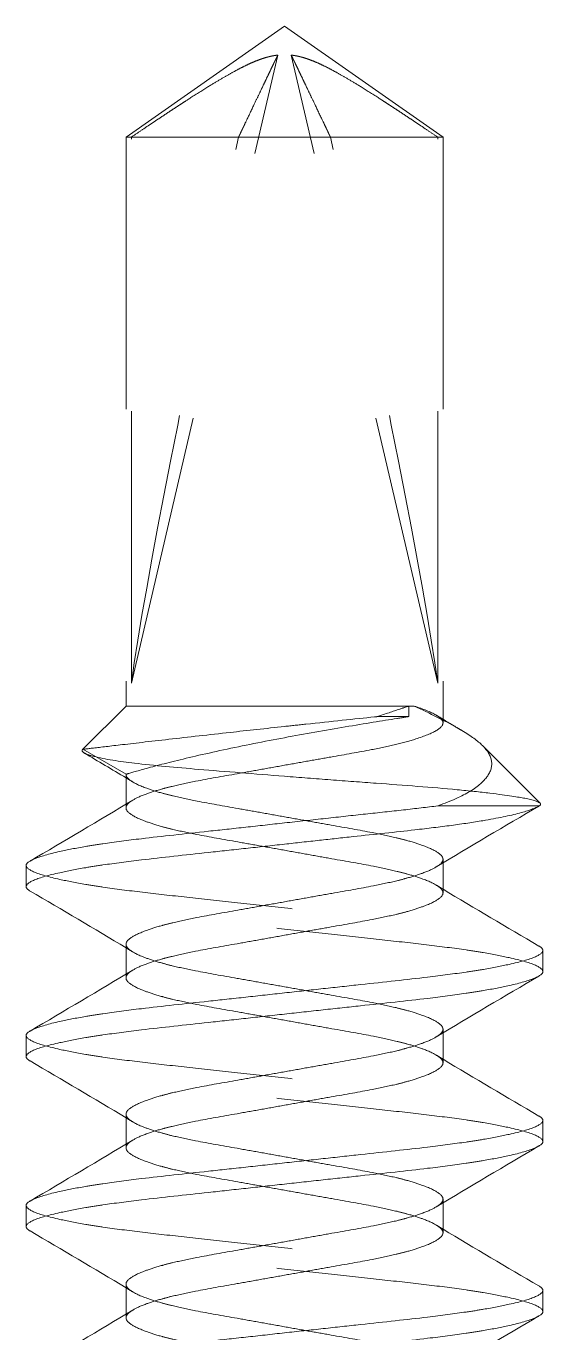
# Model space of a CAD drawing. Header units: inches. Extents: x 1.06 to 4.68, y 2.75 to 9.78.
# Drawn here: x 3.4994 to 3.6894, y 9.303 to 9.7835 of the extents above; entities that cross this region are included whole.
import ezdxf

# ---------------------------------------------------------------- set-up
doc = ezdxf.new("R2010")
doc.units = ezdxf.units.IN
doc.header["$LTSCALE"] = 0.5
doc.header["$MEASUREMENT"] = 0
doc.linetypes.add('HIDDEN2', pattern=[0.1875, 0.125, -0.0625])
doc.layers.add('SHADE-BRACKET_SCREW', color=7, linetype='Continuous', lineweight=5)
doc.layers.add('SUB-BRACKET_HARDWARE', color=7, linetype='HIDDEN2', lineweight=5)

# ---------------------------------------------------------------- blocks, each defined once
blk = doc.blocks.new('SCREW2-085582')
at = {"layer": 'SUB-BRACKET_HARDWARE', "extrusion": (1, 6.12323e-17, 0)}
for p, q in [((11.2773, 3.61919), (11.33558, 3.66)), ((11.39386, 3.61919), (11.33558, 3.66)), ((11.27926, 3.41842), (11.3331, 3.64935)), ((11.3919, 3.41842), (11.33806, 3.64935)), ((11.2773, 3.61919), (11.27926, 3.61919)), ((11.2773, 3.61919), (11.2773, 3.41)), ((11.27926, 3.41842), (11.27926, 3.61919)), ((11.27926, 3.61919), (11.31868, 3.61919)), ((11.31868, 3.61919), (11.33558, 3.61919)), ((11.33558, 3.61919), (11.39386, 3.61919)), ((11.3919, 3.41842), (11.3919, 3.61919)), ((11.39386, 3.61919), (11.39386, 3.40385)), ((11.2773, 3.41), (11.26139, 3.39409)), ((11.33558, 3.41), (11.2773, 3.41)), ((11.38129, 3.41), (11.33558, 3.41)), ((11.38129, 3.4061), (11.38129, 3.41)), ((11.38321, 3.41), (11.38129, 3.41)), ((11.38129, 3.4061), (11.36954, 3.4061)), ((11.2773, 3.3849), (11.26139, 3.39409)), ((11.40841, 3.39545), (11.42958, 3.37428)), ((11.2773, 3.3849), (11.2773, 3.37391)), ((11.2773, 3.37391), (11.2773, 3.3726)), ((11.39201, 3.37328), (11.42921, 3.37328)), ((11.24058, 3.3514), (11.24058, 3.3436)), ((11.39386, 3.35365), (11.39386, 3.35234)), ((11.39386, 3.35234), (11.39386, 3.34135)), ((11.2773, 3.3224), (11.2773, 3.31141)), ((11.43058, 3.31235), (11.43058, 3.32015)), ((11.2773, 3.31141), (11.2773, 3.3101)), ((11.24058, 3.2889), (11.24058, 3.2811)), ((11.39386, 3.29115), (11.39386, 3.28984)), ((11.39386, 3.28984), (11.39386, 3.27885)), ((11.2773, 3.2599), (11.2773, 3.24891)), ((11.43058, 3.24985), (11.43058, 3.25765)), ((11.2773, 3.24891), (11.2773, 3.2476)), ((11.24058, 3.2264), (11.24058, 3.2186)), ((11.39386, 3.22865), (11.39386, 3.22734)), ((11.39386, 3.22734), (11.39386, 3.21635)), ((11.2773, 3.1974), (11.2773, 3.18641)), ((11.43058, 3.18735), (11.43058, 3.19515)), ((11.2773, 3.18641), (11.2773, 3.1851))]:
    blk.add_line(p, q, dxfattribs=at)
at = {"layer": 'SUB-BRACKET_HARDWARE', "extrusion": (0, 0, -1)}
blk.add_ellipse((11.33558, 3.64835), major_axis=(0.05744, 0.25405), ratio=0.038884, start_param=-2.710963, end_param=-1.694609, dxfattribs=at)
at = {"layer": 'SUB-BRACKET_HARDWARE'}
blk.add_ellipse((11.33558, 3.64835), major_axis=(0.05744, -0.25405), ratio=0.038884, start_param=0.430629, end_param=1.446983, dxfattribs=at)
for points, weights, knots in [([(11.27926, 3.61919), (11.28712, 3.62451), (11.31703, 3.64425), (11.32998, 3.649), (11.3331, 3.64935)], [5.68002516089, 6.33664944045, 11.1021401343, 13.5522705344, 13.7808323557], [-2.2084906, -2.2084906, -2.2084906, -2.129959, -1.5888945, -1.333224, -1.333224, -1.333224]), ([(11.3331, 3.64935), (11.33252, 3.64815), (11.32875, 3.6403), (11.31956, 3.62103), (11.31868, 3.61919)], [21.9940153387, 20.1124455316, 12.9121312747, 6.87332440403, 6.57973969761], [-0.1946138, -0.1946138, -0.1946138, -0.1564904, -0.0538459, -0.0486248, -0.0486248, -0.0486248]), ([(11.3919, 3.61919), (11.38404, 3.62451), (11.35413, 3.64425), (11.34118, 3.649), (11.33806, 3.64935)], [5.68002516089, 6.33664944045, 11.1021401343, 13.5522705344, 13.7808323557], [-2.2084906, -2.2084906, -2.2084906, -2.129959, -1.5888945, -1.333224, -1.333224, -1.333224]), ([(11.33806, 3.64935), (11.33864, 3.64815), (11.3424, 3.6403), (11.3516, 3.62103), (11.35247, 3.61919)], [21.9940153387, 20.1124455316, 12.9121312747, 6.87332440403, 6.57973969761], [-0.1946138, -0.1946138, -0.1946138, -0.1564904, -0.0538459, -0.0486248, -0.0486248, -0.0486248])]:
    blk.add_rational_spline(points, weights, degree=2, knots=knots, dxfattribs=at)
for points, knots in [([(11.38129, 3.41), (11.38023, 3.40964), (11.37912, 3.40926), (11.37554, 3.40806), (11.3727, 3.40712), (11.36954, 3.4061)], [-0.14947036, -0.14947036, -0.14947036, -0.14947036, -0.13332476, -0.13332476, -0.09946102, -0.09946102, -0.09946102, -0.09946102]), ([(11.40077, 3.40101), (11.40014, 3.40138), (11.39948, 3.40176), (11.39447, 3.4046), (11.38923, 3.40724), (11.38321, 3.41)], [0.04943598, 0.04943598, 0.04943598, 0.04943598, 0.05866545, 0.05866545, 0.11672056, 0.11672056, 0.11672056, 0.11672056]), ([(11.39386, 3.40385), (11.39386, 3.40477), (11.39295, 3.40572), (11.38937, 3.40781), (11.38668, 3.40892), (11.38321, 3.41)], [0, 0, 0, 0, 0.04577914, 0.04577914, 0.09242014, 0.09242014, 0.09242014, 0.09242014]), ([(11.33558, 3.4025), (11.32878, 3.40176), (11.32194, 3.40101), (11.308, 3.39947), (11.30014, 3.39858), (11.28607, 3.39698), (11.27987, 3.39626), (11.27094, 3.39522), (11.26732, 3.39479), (11.26254, 3.39422), (11.26139, 3.39409), (11.26139, 3.39409)], [0.527146, 0.527146, 0.527146, 0.527146, 0.5768206, 0.5768206, 0.6359481, 0.6359481, 0.6950756, 0.6950756, 0.7474303, 0.7474303, 0.799785, 0.799785, 0.799785, 0.799785]), ([(11.33558, 3.39837), (11.34288, 3.39974), (11.35069, 3.40112), (11.3651, 3.40355), (11.37169, 3.4046), (11.37842, 3.40566), (11.37989, 3.40589), (11.38129, 3.4061)], [0, 0, 0, 0, 0.056605, 0.056605, 0.11321, 0.11321, 0.1298162, 0.1298162, 0.1298162, 0.1298162]), ([(11.36954, 3.4061), (11.36925, 3.40607), (11.36895, 3.40604), (11.36145, 3.40526), (11.35266, 3.40433), (11.34081, 3.40306), (11.3382, 3.40278), (11.33558, 3.4025)], [0.43629108, 0.43629108, 0.43629108, 0.43629108, 0.43913625, 0.43913625, 0.50797843, 0.50797843, 0.52714597, 0.52714597, 0.52714597, 0.52714597]), ([(11.33558, 3.38823), (11.33847, 3.38874), (11.34136, 3.38926), (11.34704, 3.39028), (11.34983, 3.39077), (11.35787, 3.3922), (11.36292, 3.39307), (11.37071, 3.39458), (11.37366, 3.3952), (11.37914, 3.3965), (11.38164, 3.39719), (11.38712, 3.39894), (11.38967, 3.39998), (11.39302, 3.40199), (11.39386, 3.40296), (11.39386, 3.40385)], [0, 0, 0, 0, 0.0224105, 0.0224105, 0.044451, 0.044451, 0.0873114, 0.0873114, 0.1164624, 0.1164624, 0.1465608, 0.1465608, 0.1921639, 0.1921639, 0.2362429, 0.2362429, 0.2362429, 0.2362429]), ([(11.2773, 3.3849), (11.2773, 3.3849), (11.27876, 3.38535), (11.28466, 3.38703), (11.28909, 3.38824), (11.29936, 3.3908), (11.30594, 3.39234), (11.32036, 3.39543), (11.32821, 3.39699), (11.33558, 3.39837)], [-0.9009297, -0.9009297, -0.9009297, -0.9009297, -0.8451257, -0.8451257, -0.7893217, -0.7893217, -0.7322031, -0.7322031, -0.6750845, -0.6750845, -0.6750845, -0.6750845]), ([(11.26139, 3.39409), (11.26098, 3.39369), (11.26113, 3.39327), (11.26183, 3.39281), (11.26188, 3.39279), (11.26192, 3.39276)], [0, 0, 0, 0, 0.04009255, 0.04009255, 0.04259025, 0.04259025, 0.04259025, 0.04259025]), ([(11.26192, 3.39276), (11.26264, 3.39234), (11.26385, 3.3919), (11.26936, 3.39045), (11.27505, 3.38962), (11.28751, 3.38812), (11.29576, 3.38741), (11.31383, 3.38591), (11.32465, 3.38504), (11.33558, 3.38418)], [0.0425903, 0.0425903, 0.0425903, 0.0425903, 0.0816926, 0.0816926, 0.1701856, 0.1701856, 0.2875013, 0.2875013, 0.4262931, 0.4262931, 0.4262931, 0.4262931]), ([(11.39198, 3.37332), (11.39703, 3.37513), (11.40085, 3.37685), (11.40697, 3.38056), (11.40887, 3.38243), (11.41144, 3.38592), (11.41202, 3.38783), (11.41137, 3.39171), (11.41025, 3.39361), (11.40841, 3.39545)], [0, 0, 0, 0, 0.0611793, 0.0611793, 0.1281127, 0.1281127, 0.2091743, 0.2091743, 0.2861421, 0.2861421, 0.2861421, 0.2861421]), ([(11.27979, 3.37541), (11.281, 3.37614), (11.28264, 3.3769), (11.28632, 3.37826), (11.28821, 3.37886), (11.29156, 3.3798), (11.29285, 3.38013), (11.29687, 3.38111), (11.29977, 3.38173), (11.30761, 3.38326), (11.31276, 3.38417), (11.32098, 3.38561), (11.32383, 3.38612), (11.32965, 3.38716), (11.33261, 3.38769), (11.33558, 3.38823)], [0.0440462, 0.0440462, 0.0440462, 0.0440462, 0.0764939, 0.0764939, 0.1025993, 0.1025993, 0.1175492, 0.1175492, 0.1467119, 0.1467119, 0.1906799, 0.1906799, 0.2132836, 0.2132836, 0.2362862, 0.2362862, 0.2362862, 0.2362862]), ([(11.2773, 3.3849), (11.2773, 3.38413), (11.27793, 3.38333), (11.28046, 3.38161), (11.28239, 3.38068), (11.2866, 3.37915), (11.28855, 3.37854), (11.29197, 3.37759), (11.29328, 3.37726), (11.29734, 3.37628), (11.30028, 3.37566), (11.30809, 3.37415), (11.31316, 3.37326), (11.32124, 3.37184), (11.32404, 3.37135), (11.32976, 3.37032), (11.33267, 3.3698), (11.33558, 3.36927)], [0, 0, 0, 0, 0.0382085, 0.0382085, 0.0777249, 0.0777249, 0.1042307, 0.1042307, 0.1191807, 0.1191807, 0.148348, 0.148348, 0.1914987, 0.1914987, 0.2136921, 0.2136921, 0.2362629, 0.2362629, 0.2362629, 0.2362629]), ([(11.33558, 3.38418), (11.34124, 3.38373), (11.34695, 3.3833), (11.35827, 3.38243), (11.36384, 3.38202), (11.3795, 3.38087), (11.38976, 3.38011), (11.40347, 3.37882), (11.40748, 3.37839), (11.41774, 3.37716), (11.42159, 3.37653), (11.4271, 3.37545), (11.42903, 3.37483), (11.42958, 3.37428)], [0, 0, 0, 0, 0.043402, 0.043402, 0.0872327, 0.0872327, 0.1699536, 0.1699536, 0.2087865, 0.2087865, 0.2819431, 0.2819431, 0.382057, 0.382057, 0.382057, 0.382057]), ([(11.2773, 3.3726), (11.2773, 3.37335), (11.27791, 3.37414), (11.27932, 3.37512), (11.27954, 3.37526), (11.27979, 3.37541)], [0, 0, 0, 0, 0.03760065, 0.03760065, 0.04404623, 0.04404623, 0.04404623, 0.04404623]), ([(11.39201, 3.3733), (11.38799, 3.3728), (11.38374, 3.3723), (11.37481, 3.37131), (11.37015, 3.37081), (11.36059, 3.36977), (11.35573, 3.36923), (11.34576, 3.36814), (11.34067, 3.36759), (11.33558, 3.36703)], [-0.1543646, -0.1543646, -0.1543646, -0.1543646, -0.1160835, -0.1160835, -0.0773865, -0.0773865, -0.0390556, -0.0390556, 0, 0, 0, 0]), ([(11.33558, 3.35922), (11.33987, 3.3597), (11.34415, 3.36017), (11.3526, 3.3611), (11.35675, 3.36155), (11.36877, 3.36285), (11.3764, 3.36367), (11.38823, 3.36502), (11.3927, 3.36556), (11.40108, 3.36668), (11.40498, 3.36726), (11.41391, 3.36877), (11.41843, 3.3697), (11.42538, 3.37155), (11.42782, 3.37245), (11.42921, 3.37328)], [-0.3410864, -0.3410864, -0.3410864, -0.3410864, -0.3081919, -0.3081919, -0.2757294, -0.2757294, -0.2126549, -0.2126549, -0.1708128, -0.1708128, -0.128584, -0.128584, -0.0639193, -0.0639193, -0.0007293, -0.0007293, -0.0007293, -0.0007293]), ([(11.42958, 3.37428), (11.42974, 3.37412), (11.42979, 3.37396), (11.42968, 3.37363), (11.42951, 3.37347), (11.42924, 3.3733)], [0, 0, 0, 0, 0.02001793, 0.02001793, 0.04021318, 0.04021318, 0.04021318, 0.04021318]), ([(11.33558, 3.35698), (11.33265, 3.3575), (11.32973, 3.35802), (11.324, 3.35905), (11.32119, 3.35955), (11.31308, 3.36098), (11.30799, 3.36187), (11.30017, 3.36339), (11.29724, 3.36401), (11.29319, 3.36498), (11.29189, 3.36531), (11.28848, 3.36625), (11.28654, 3.36687), (11.28236, 3.36839), (11.28044, 3.36927), (11.27792, 3.371), (11.2773, 3.37183), (11.2773, 3.3726)], [0, 0, 0, 0, 0.0226388, 0.0226388, 0.0448959, 0.0448959, 0.0881832, 0.0881832, 0.1173172, 0.1173172, 0.1322566, 0.1322566, 0.1586672, 0.1586672, 0.1980544, 0.1980544, 0.2361661, 0.2361661, 0.2361661, 0.2361661]), ([(11.33558, 3.36927), (11.3385, 3.36875), (11.34142, 3.36823), (11.34716, 3.3672), (11.34997, 3.3667), (11.35808, 3.36527), (11.36317, 3.36438), (11.37098, 3.36286), (11.37392, 3.36224), (11.37797, 3.36127), (11.37927, 3.36094), (11.38268, 3.36), (11.38461, 3.35938), (11.3888, 3.35786), (11.39072, 3.35698), (11.39323, 3.35525), (11.39386, 3.35442), (11.39386, 3.35365)], [0, 0, 0, 0, 0.0226388, 0.0226388, 0.0448959, 0.0448959, 0.0881833, 0.0881833, 0.1173173, 0.1173173, 0.1322567, 0.1322567, 0.158667, 0.158667, 0.1980531, 0.1980531, 0.2361662, 0.2361662, 0.2361662, 0.2361662]), ([(11.33558, 3.36703), (11.33081, 3.3665), (11.32605, 3.36597), (11.31669, 3.36494), (11.31211, 3.36445), (11.29889, 3.36303), (11.29059, 3.36213), (11.27789, 3.36062), (11.27314, 3.36001), (11.26658, 3.35903), (11.26447, 3.3587), (11.25891, 3.35776), (11.25573, 3.35715), (11.24888, 3.35561), (11.24573, 3.35468), (11.24161, 3.35295), (11.24058, 3.35216), (11.24058, 3.3514)], [-0.3815948, -0.3815948, -0.3815948, -0.3815948, -0.3450171, -0.3450171, -0.3090362, -0.3090362, -0.2390077, -0.2390077, -0.1922337, -0.1922337, -0.1682771, -0.1682771, -0.1255273, -0.1255273, -0.0618201, -0.0618201, 0, 0, 0, 0]), ([(11.24058, 3.3436), (11.24058, 3.34437), (11.24161, 3.34522), (11.24573, 3.34695), (11.24887, 3.34783), (11.25573, 3.34934), (11.25891, 3.34997), (11.26447, 3.35091), (11.26658, 3.35124), (11.27314, 3.3522), (11.27789, 3.35281), (11.29059, 3.35433), (11.29889, 3.35521), (11.31211, 3.35665), (11.31669, 3.35715), (11.32605, 3.35818), (11.33081, 3.3587), (11.33558, 3.35922)], [-0.3815446, -0.3815446, -0.3815446, -0.3815446, -0.319687, -0.319687, -0.255972, -0.255972, -0.213231, -0.213231, -0.1892809, -0.1892809, -0.1425291, -0.1425291, -0.0725262, -0.0725262, -0.0365615, -0.0365615, 0, 0, 0, 0]), ([(11.39386, 3.34135), (11.39386, 3.3421), (11.39325, 3.34289), (11.3908, 3.34459), (11.38893, 3.3455), (11.38484, 3.34701), (11.38294, 3.34761), (11.3796, 3.34855), (11.37831, 3.34888), (11.37429, 3.34986), (11.37138, 3.35048), (11.36355, 3.35201), (11.3584, 3.35292), (11.35018, 3.35436), (11.34733, 3.35487), (11.34151, 3.35591), (11.33855, 3.35644), (11.33558, 3.35698)], [0, 0, 0, 0, 0.0376006, 0.0376006, 0.0764939, 0.0764939, 0.1025993, 0.1025993, 0.1175492, 0.1175492, 0.1467119, 0.1467119, 0.1906799, 0.1906799, 0.2132836, 0.2132836, 0.2362862, 0.2362862, 0.2362862, 0.2362862]), ([(11.24058, 3.3514), (11.24058, 3.35063), (11.24161, 3.34978), (11.24574, 3.34804), (11.24888, 3.34717), (11.25574, 3.34565), (11.25892, 3.34503), (11.26448, 3.34409), (11.2666, 3.34376), (11.27327, 3.34278), (11.27815, 3.34215), (11.28854, 3.34092), (11.294, 3.34032), (11.30536, 3.33908), (11.31122, 3.33845), (11.32326, 3.33713), (11.32942, 3.33645), (11.34176, 3.33509), (11.34792, 3.33441), (11.35996, 3.3331), (11.36581, 3.33247), (11.37716, 3.33124), (11.38263, 3.33063), (11.39302, 3.3294), (11.39789, 3.32877), (11.40457, 3.32779), (11.40668, 3.32745), (11.41224, 3.32651), (11.41542, 3.3259), (11.42228, 3.32437), (11.42542, 3.32343), (11.42816, 3.32228), (11.42871, 3.32202), (11.42915, 3.32176)], [0.0421629, 0.0421629, 0.0421629, 0.0421629, 0.1040671, 0.1040671, 0.1678299, 0.1678299, 0.2106022, 0.2106022, 0.2345615, 0.2345615, 0.2825381, 0.2825381, 0.3297538, 0.3297538, 0.3765082, 0.3765082, 0.4238464, 0.4238464, 0.4711742, 0.4711742, 0.5178892, 0.5178892, 0.5651219, 0.5651219, 0.6131025, 0.6131025, 0.6370592, 0.6370592, 0.679814, 0.679814, 0.7435292, 0.7435292, 0.7631942, 0.7631942, 0.7631942, 0.7631942]), ([(11.39137, 3.35084), (11.39016, 3.35011), (11.38852, 3.34935), (11.38483, 3.34799), (11.38294, 3.34739), (11.37959, 3.34645), (11.3783, 3.34611), (11.37428, 3.34513), (11.37137, 3.34451), (11.36354, 3.34299), (11.35839, 3.34208), (11.35017, 3.34064), (11.34733, 3.34013), (11.34151, 3.33909), (11.33854, 3.33856), (11.33558, 3.33802)], [0.0440464, 0.0440464, 0.0440464, 0.0440464, 0.0765194, 0.0765194, 0.1026331, 0.1026331, 0.1175829, 0.1175829, 0.1467457, 0.1467457, 0.1906969, 0.1906969, 0.2132923, 0.2132923, 0.2362859, 0.2362859, 0.2362859, 0.2362859]), ([(11.39386, 3.35365), (11.39386, 3.3529), (11.39325, 3.35211), (11.39184, 3.35113), (11.39161, 3.35099), (11.39137, 3.35084)], [0, 0, 0, 0, 0.03761322, 0.03761322, 0.04404641, 0.04404641, 0.04404641, 0.04404641]), ([(11.43058, 3.31235), (11.43058, 3.31312), (11.42955, 3.31397), (11.42542, 3.31571), (11.42228, 3.31658), (11.41541, 3.3181), (11.41223, 3.31872), (11.40668, 3.31966), (11.40456, 3.31999), (11.39788, 3.32097), (11.393, 3.3216), (11.38262, 3.32283), (11.37715, 3.32343), (11.3658, 3.32467), (11.35994, 3.3253), (11.3479, 3.32662), (11.34174, 3.3273), (11.3294, 3.32866), (11.32324, 3.32934), (11.3112, 3.33065), (11.30535, 3.33128), (11.29399, 3.33251), (11.28853, 3.33312), (11.27814, 3.33435), (11.27326, 3.33498), (11.26659, 3.33596), (11.26447, 3.3363), (11.25892, 3.33724), (11.25574, 3.33785), (11.24888, 3.33938), (11.24574, 3.34032), (11.24299, 3.34147), (11.24245, 3.34173), (11.24201, 3.34199)], [0.0421623, 0.0421623, 0.0421623, 0.0421623, 0.1040659, 0.1040659, 0.167828, 0.167828, 0.2106, 0.2106, 0.2345593, 0.2345593, 0.2825359, 0.2825359, 0.3297516, 0.3297516, 0.3765061, 0.3765061, 0.4238442, 0.4238442, 0.471172, 0.471172, 0.517887, 0.517887, 0.5651197, 0.5651197, 0.6131003, 0.6131003, 0.637057, 0.637057, 0.6798119, 0.6798119, 0.7435272, 0.7435272, 0.7631931, 0.7631931, 0.7631931, 0.7631931]), ([(11.33558, 3.32573), (11.3385, 3.32625), (11.34142, 3.32677), (11.34716, 3.3278), (11.34997, 3.3283), (11.35808, 3.32973), (11.36317, 3.33062), (11.37098, 3.33214), (11.37392, 3.33276), (11.37797, 3.33373), (11.37927, 3.33406), (11.38268, 3.335), (11.38461, 3.33562), (11.3888, 3.33714), (11.39072, 3.33802), (11.39323, 3.33975), (11.39386, 3.34058), (11.39386, 3.34135)], [0, 0, 0, 0, 0.0226388, 0.0226388, 0.0448959, 0.0448959, 0.0881832, 0.0881832, 0.1173172, 0.1173172, 0.1322566, 0.1322566, 0.1586672, 0.1586672, 0.1980544, 0.1980544, 0.2361661, 0.2361661, 0.2361661, 0.2361661]), ([(11.33558, 3.33802), (11.33265, 3.3375), (11.32973, 3.33698), (11.324, 3.33595), (11.32119, 3.33545), (11.31308, 3.33402), (11.30799, 3.33313), (11.30017, 3.33161), (11.29724, 3.33099), (11.29319, 3.33002), (11.29189, 3.32969), (11.28848, 3.32875), (11.28654, 3.32813), (11.28236, 3.32661), (11.28044, 3.32573), (11.27792, 3.324), (11.2773, 3.32317), (11.2773, 3.3224)], [0, 0, 0, 0, 0.0226388, 0.0226388, 0.0448959, 0.0448959, 0.0881832, 0.0881832, 0.1173172, 0.1173172, 0.1322566, 0.1322566, 0.1586674, 0.1586674, 0.198055, 0.198055, 0.2361669, 0.2361669, 0.2361669, 0.2361669]), ([(11.27979, 3.31291), (11.281, 3.31364), (11.28264, 3.3144), (11.28632, 3.31576), (11.28821, 3.31636), (11.29156, 3.3173), (11.29285, 3.31763), (11.29687, 3.31861), (11.29977, 3.31923), (11.30761, 3.32076), (11.31276, 3.32167), (11.32098, 3.32311), (11.32383, 3.32362), (11.32965, 3.32466), (11.33261, 3.32519), (11.33558, 3.32573)], [0.0440462, 0.0440462, 0.0440462, 0.0440462, 0.0764939, 0.0764939, 0.1025993, 0.1025993, 0.1175492, 0.1175492, 0.1467119, 0.1467119, 0.1906799, 0.1906799, 0.2132836, 0.2132836, 0.2362862, 0.2362862, 0.2362862, 0.2362862]), ([(11.2773, 3.3224), (11.2773, 3.32165), (11.27791, 3.32086), (11.28036, 3.31916), (11.28224, 3.31825), (11.28633, 3.31674), (11.28822, 3.31614), (11.29157, 3.3152), (11.29286, 3.31486), (11.29687, 3.31388), (11.29978, 3.31326), (11.30762, 3.31174), (11.31277, 3.31083), (11.32098, 3.30939), (11.32383, 3.30888), (11.32965, 3.30784), (11.33261, 3.30731), (11.33558, 3.30677)], [0, 0, 0, 0, 0.0376135, 0.0376135, 0.07652, 0.07652, 0.1026338, 0.1026338, 0.1175837, 0.1175837, 0.1467465, 0.1467465, 0.1906976, 0.1906976, 0.213293, 0.213293, 0.2362867, 0.2362867, 0.2362867, 0.2362867]), ([(11.43058, 3.32015), (11.43058, 3.31938), (11.42955, 3.31853), (11.42543, 3.3168), (11.42229, 3.31592), (11.41544, 3.31441), (11.41227, 3.31379), (11.40672, 3.31285), (11.4046, 3.31252), (11.39804, 3.31156), (11.3933, 3.31094), (11.3806, 3.30942), (11.37229, 3.30854), (11.35906, 3.3071), (11.35448, 3.3066), (11.34512, 3.30557), (11.34035, 3.30505), (11.33558, 3.30453)], [-0.3815436, -0.3815436, -0.3815436, -0.3815436, -0.3197221, -0.3197221, -0.2560438, -0.2560438, -0.2133263, -0.2133263, -0.1893768, -0.1893768, -0.1426269, -0.1426269, -0.072576, -0.072576, -0.036587, -0.036587, 0, 0, 0, 0]), ([(11.2773, 3.3101), (11.2773, 3.31085), (11.27791, 3.31164), (11.27932, 3.31262), (11.27954, 3.31276), (11.27979, 3.31291)], [0, 0, 0, 0, 0.03760065, 0.03760065, 0.04404623, 0.04404623, 0.04404623, 0.04404623]), ([(11.33558, 3.29672), (11.34035, 3.29725), (11.34511, 3.29778), (11.35447, 3.29881), (11.35905, 3.2993), (11.37227, 3.30072), (11.38057, 3.30162), (11.39327, 3.30313), (11.39801, 3.30374), (11.40458, 3.30472), (11.40669, 3.30505), (11.41225, 3.30599), (11.41542, 3.3066), (11.42228, 3.30814), (11.42542, 3.30907), (11.42955, 3.3108), (11.43058, 3.31159), (11.43058, 3.31235)], [-0.3815946, -0.3815946, -0.3815946, -0.3815946, -0.3450167, -0.3450167, -0.3090356, -0.3090356, -0.2390069, -0.2390069, -0.1922329, -0.1922329, -0.1682763, -0.1682763, -0.1255268, -0.1255268, -0.0618199, -0.0618199, 0, 0, 0, 0]), ([(11.33558, 3.29448), (11.33265, 3.295), (11.32973, 3.29552), (11.324, 3.29655), (11.32119, 3.29705), (11.31308, 3.29848), (11.30799, 3.29937), (11.30017, 3.30089), (11.29724, 3.30151), (11.29319, 3.30248), (11.29189, 3.30281), (11.28848, 3.30375), (11.28654, 3.30437), (11.28236, 3.30589), (11.28044, 3.30677), (11.27792, 3.3085), (11.2773, 3.30933), (11.2773, 3.3101)], [0, 0, 0, 0, 0.0226388, 0.0226388, 0.0448959, 0.0448959, 0.0881832, 0.0881832, 0.1173172, 0.1173172, 0.1322566, 0.1322566, 0.1586672, 0.1586672, 0.1980544, 0.1980544, 0.2361661, 0.2361661, 0.2361661, 0.2361661]), ([(11.33558, 3.30677), (11.3385, 3.30625), (11.34142, 3.30573), (11.34716, 3.3047), (11.34997, 3.3042), (11.35808, 3.30277), (11.36317, 3.30188), (11.37098, 3.30036), (11.37392, 3.29974), (11.37797, 3.29877), (11.37927, 3.29844), (11.38268, 3.2975), (11.38461, 3.29688), (11.3888, 3.29536), (11.39072, 3.29448), (11.39323, 3.29275), (11.39386, 3.29192), (11.39386, 3.29115)], [0, 0, 0, 0, 0.0226388, 0.0226388, 0.0448959, 0.0448959, 0.0881832, 0.0881832, 0.1173172, 0.1173172, 0.1322566, 0.1322566, 0.1586674, 0.1586674, 0.1980551, 0.1980551, 0.2361669, 0.2361669, 0.2361669, 0.2361669]), ([(11.33558, 3.30453), (11.33081, 3.304), (11.32605, 3.30347), (11.31669, 3.30244), (11.31211, 3.30195), (11.29889, 3.30053), (11.29059, 3.29963), (11.27789, 3.29812), (11.27314, 3.29751), (11.26658, 3.29653), (11.26447, 3.2962), (11.25891, 3.29526), (11.25573, 3.29465), (11.24888, 3.29311), (11.24573, 3.29218), (11.24161, 3.29045), (11.24058, 3.28966), (11.24058, 3.2889)], [-0.3815953, -0.3815953, -0.3815953, -0.3815953, -0.3450175, -0.3450175, -0.3090364, -0.3090364, -0.2390077, -0.2390077, -0.1922337, -0.1922337, -0.1682771, -0.1682771, -0.1255273, -0.1255273, -0.0618201, -0.0618201, 0, 0, 0, 0]), ([(11.24058, 3.2811), (11.24058, 3.28187), (11.24161, 3.28272), (11.24573, 3.28445), (11.24887, 3.28533), (11.25573, 3.28684), (11.25891, 3.28747), (11.26447, 3.28841), (11.26658, 3.28874), (11.27314, 3.2897), (11.27789, 3.29031), (11.29059, 3.29183), (11.29889, 3.29271), (11.31211, 3.29415), (11.31669, 3.29465), (11.32605, 3.29568), (11.33081, 3.2962), (11.33558, 3.29672)], [-0.3815446, -0.3815446, -0.3815446, -0.3815446, -0.3196871, -0.3196871, -0.255972, -0.255972, -0.213231, -0.213231, -0.1892809, -0.1892809, -0.1425291, -0.1425291, -0.0725262, -0.0725262, -0.0365615, -0.0365615, 0, 0, 0, 0]), ([(11.39386, 3.27885), (11.39386, 3.2796), (11.39325, 3.28039), (11.3908, 3.28209), (11.38893, 3.283), (11.38484, 3.28451), (11.38294, 3.28511), (11.3796, 3.28605), (11.37831, 3.28638), (11.37429, 3.28736), (11.37138, 3.28798), (11.36355, 3.28951), (11.3584, 3.29042), (11.35018, 3.29186), (11.34733, 3.29237), (11.34151, 3.29341), (11.33855, 3.29394), (11.33558, 3.29448)], [0, 0, 0, 0, 0.0376006, 0.0376006, 0.0764939, 0.0764939, 0.1025993, 0.1025993, 0.1175492, 0.1175492, 0.1467119, 0.1467119, 0.1906799, 0.1906799, 0.2132836, 0.2132836, 0.2362862, 0.2362862, 0.2362862, 0.2362862]), ([(11.24058, 3.2889), (11.24058, 3.28813), (11.24161, 3.28728), (11.24574, 3.28554), (11.24888, 3.28467), (11.25574, 3.28315), (11.25892, 3.28253), (11.26448, 3.28159), (11.2666, 3.28126), (11.27327, 3.28028), (11.27815, 3.27965), (11.28854, 3.27842), (11.294, 3.27782), (11.30536, 3.27658), (11.31122, 3.27595), (11.32326, 3.27463), (11.32942, 3.27395), (11.34176, 3.27259), (11.34792, 3.27191), (11.35996, 3.2706), (11.36581, 3.26997), (11.37716, 3.26874), (11.38263, 3.26813), (11.39302, 3.2669), (11.39789, 3.26627), (11.40457, 3.26529), (11.40668, 3.26495), (11.41224, 3.26401), (11.41542, 3.2634), (11.42228, 3.26187), (11.42542, 3.26093), (11.42816, 3.25978), (11.42871, 3.25952), (11.42915, 3.25926)], [-0.7631942, -0.7631942, -0.7631942, -0.7631942, -0.70129, -0.70129, -0.6375272, -0.6375272, -0.5947549, -0.5947549, -0.5707956, -0.5707956, -0.522819, -0.522819, -0.4756033, -0.4756033, -0.4288489, -0.4288489, -0.3815107, -0.3815107, -0.3341829, -0.3341829, -0.2874679, -0.2874679, -0.2402352, -0.2402352, -0.1922546, -0.1922546, -0.1682979, -0.1682979, -0.1255431, -0.1255431, -0.0618279, -0.0618279, -0.0421629, -0.0421629, -0.0421629, -0.0421629]), ([(11.39137, 3.28834), (11.39016, 3.28761), (11.38852, 3.28685), (11.38483, 3.28549), (11.38294, 3.28489), (11.37959, 3.28395), (11.3783, 3.28361), (11.37428, 3.28263), (11.37137, 3.28201), (11.36354, 3.28049), (11.35839, 3.27958), (11.35017, 3.27814), (11.34733, 3.27763), (11.34151, 3.27659), (11.33854, 3.27606), (11.33558, 3.27552)], [0.0440472, 0.0440472, 0.0440472, 0.0440472, 0.07652, 0.07652, 0.1026338, 0.1026338, 0.1175837, 0.1175837, 0.1467465, 0.1467465, 0.1906976, 0.1906976, 0.213293, 0.213293, 0.2362867, 0.2362867, 0.2362867, 0.2362867]), ([(11.39386, 3.29115), (11.39386, 3.2904), (11.39325, 3.28961), (11.39184, 3.28863), (11.39161, 3.28849), (11.39137, 3.28834)], [0, 0, 0, 0, 0.03761347, 0.03761347, 0.0440472, 0.0440472, 0.0440472, 0.0440472]), ([(11.43058, 3.24985), (11.43058, 3.25062), (11.42955, 3.25147), (11.42542, 3.25321), (11.42228, 3.25408), (11.41541, 3.2556), (11.41223, 3.25622), (11.40668, 3.25716), (11.40456, 3.25749), (11.39788, 3.25847), (11.393, 3.2591), (11.38262, 3.26033), (11.37715, 3.26093), (11.3658, 3.26217), (11.35994, 3.2628), (11.3479, 3.26412), (11.34174, 3.2648), (11.3294, 3.26616), (11.32324, 3.26684), (11.3112, 3.26815), (11.30535, 3.26878), (11.29399, 3.27001), (11.28853, 3.27062), (11.27814, 3.27185), (11.27326, 3.27248), (11.26659, 3.27346), (11.26447, 3.2738), (11.25892, 3.27474), (11.25574, 3.27535), (11.24888, 3.27688), (11.24574, 3.27782), (11.24299, 3.27897), (11.24245, 3.27923), (11.24201, 3.27949)], [0.0421623, 0.0421623, 0.0421623, 0.0421623, 0.1040659, 0.1040659, 0.167828, 0.167828, 0.2106, 0.2106, 0.2345593, 0.2345593, 0.2825359, 0.2825359, 0.3297516, 0.3297516, 0.3765061, 0.3765061, 0.4238442, 0.4238442, 0.471172, 0.471172, 0.517887, 0.517887, 0.5651197, 0.5651197, 0.6131003, 0.6131003, 0.637057, 0.637057, 0.6798119, 0.6798119, 0.7435272, 0.7435272, 0.7631931, 0.7631931, 0.7631931, 0.7631931]), ([(11.33558, 3.26323), (11.3385, 3.26375), (11.34142, 3.26427), (11.34716, 3.2653), (11.34997, 3.2658), (11.35808, 3.26723), (11.36317, 3.26812), (11.37098, 3.26964), (11.37392, 3.27026), (11.37797, 3.27123), (11.37927, 3.27156), (11.38268, 3.2725), (11.38461, 3.27312), (11.3888, 3.27464), (11.39072, 3.27552), (11.39323, 3.27725), (11.39386, 3.27808), (11.39386, 3.27885)], [0, 0, 0, 0, 0.0226388, 0.0226388, 0.0448959, 0.0448959, 0.0881832, 0.0881832, 0.1173172, 0.1173172, 0.1322566, 0.1322566, 0.1586672, 0.1586672, 0.1980544, 0.1980544, 0.2361661, 0.2361661, 0.2361661, 0.2361661]), ([(11.33558, 3.27552), (11.33265, 3.275), (11.32973, 3.27448), (11.324, 3.27345), (11.32119, 3.27295), (11.31308, 3.27152), (11.30799, 3.27063), (11.30017, 3.26911), (11.29724, 3.26849), (11.29319, 3.26752), (11.29189, 3.26719), (11.28848, 3.26625), (11.28654, 3.26563), (11.28236, 3.26411), (11.28044, 3.26323), (11.27792, 3.2615), (11.2773, 3.26067), (11.2773, 3.2599)], [0, 0, 0, 0, 0.0226388, 0.0226388, 0.0448959, 0.0448959, 0.0881832, 0.0881832, 0.1173172, 0.1173172, 0.1322566, 0.1322566, 0.1586674, 0.1586674, 0.1980551, 0.1980551, 0.2361669, 0.2361669, 0.2361669, 0.2361669]), ([(11.27979, 3.25041), (11.281, 3.25114), (11.28264, 3.2519), (11.28632, 3.25326), (11.28821, 3.25386), (11.29156, 3.2548), (11.29285, 3.25513), (11.29687, 3.25611), (11.29977, 3.25673), (11.30761, 3.25826), (11.31276, 3.25917), (11.32098, 3.26061), (11.32383, 3.26112), (11.32965, 3.26216), (11.33261, 3.26269), (11.33558, 3.26323)], [0.0440462, 0.0440462, 0.0440462, 0.0440462, 0.0764939, 0.0764939, 0.1025993, 0.1025993, 0.1175492, 0.1175492, 0.1467119, 0.1467119, 0.1906799, 0.1906799, 0.2132836, 0.2132836, 0.2362862, 0.2362862, 0.2362862, 0.2362862]), ([(11.2773, 3.2599), (11.2773, 3.25915), (11.27791, 3.25836), (11.28036, 3.25666), (11.28224, 3.25575), (11.28633, 3.25424), (11.28822, 3.25364), (11.29157, 3.2527), (11.29286, 3.25236), (11.29687, 3.25138), (11.29978, 3.25076), (11.30762, 3.24924), (11.31277, 3.24833), (11.32098, 3.24689), (11.32383, 3.24638), (11.32965, 3.24534), (11.33261, 3.24481), (11.33558, 3.24427)], [0, 0, 0, 0, 0.0376135, 0.0376135, 0.07652, 0.07652, 0.1026338, 0.1026338, 0.1175837, 0.1175837, 0.1467465, 0.1467465, 0.1906976, 0.1906976, 0.213293, 0.213293, 0.2362867, 0.2362867, 0.2362867, 0.2362867]), ([(11.43058, 3.25765), (11.43058, 3.25688), (11.42955, 3.25603), (11.42543, 3.2543), (11.42229, 3.25342), (11.41544, 3.25191), (11.41227, 3.25129), (11.40672, 3.25035), (11.4046, 3.25002), (11.39804, 3.24906), (11.3933, 3.24844), (11.3806, 3.24692), (11.37229, 3.24604), (11.35906, 3.2446), (11.35448, 3.2441), (11.34512, 3.24307), (11.34035, 3.24255), (11.33558, 3.24203)], [-0.3815436, -0.3815436, -0.3815436, -0.3815436, -0.3197221, -0.3197221, -0.2560438, -0.2560438, -0.2133263, -0.2133263, -0.1893768, -0.1893768, -0.1426269, -0.1426269, -0.072576, -0.072576, -0.036587, -0.036587, 0, 0, 0, 0]), ([(11.2773, 3.2476), (11.2773, 3.24835), (11.27791, 3.24914), (11.27932, 3.25012), (11.27954, 3.25026), (11.27979, 3.25041)], [0, 0, 0, 0, 0.03760065, 0.03760065, 0.04404623, 0.04404623, 0.04404623, 0.04404623]), ([(11.33558, 3.23422), (11.34035, 3.23475), (11.34511, 3.23528), (11.35447, 3.23631), (11.35905, 3.2368), (11.37227, 3.23822), (11.38057, 3.23912), (11.39327, 3.24063), (11.39801, 3.24124), (11.40458, 3.24222), (11.40669, 3.24255), (11.41225, 3.24349), (11.41542, 3.2441), (11.42228, 3.24564), (11.42542, 3.24657), (11.42955, 3.2483), (11.43058, 3.24909), (11.43058, 3.24985)], [-0.3815946, -0.3815946, -0.3815946, -0.3815946, -0.3450167, -0.3450167, -0.3090356, -0.3090356, -0.239007, -0.239007, -0.192233, -0.192233, -0.1682763, -0.1682763, -0.1255268, -0.1255268, -0.0618199, -0.0618199, 0, 0, 0, 0]), ([(11.33558, 3.23198), (11.33265, 3.2325), (11.32973, 3.23302), (11.324, 3.23405), (11.32119, 3.23455), (11.31308, 3.23598), (11.30799, 3.23687), (11.30017, 3.23839), (11.29724, 3.23901), (11.29319, 3.23998), (11.29189, 3.24031), (11.28848, 3.24125), (11.28654, 3.24187), (11.28236, 3.24339), (11.28044, 3.24427), (11.27792, 3.246), (11.2773, 3.24683), (11.2773, 3.2476)], [0, 0, 0, 0, 0.0226388, 0.0226388, 0.0448959, 0.0448959, 0.0881832, 0.0881832, 0.1173172, 0.1173172, 0.1322566, 0.1322566, 0.1586672, 0.1586672, 0.1980544, 0.1980544, 0.2361661, 0.2361661, 0.2361661, 0.2361661]), ([(11.33558, 3.24427), (11.3385, 3.24375), (11.34142, 3.24323), (11.34716, 3.2422), (11.34997, 3.2417), (11.35808, 3.24027), (11.36317, 3.23938), (11.37098, 3.23786), (11.37392, 3.23724), (11.37797, 3.23627), (11.37927, 3.23594), (11.38268, 3.235), (11.38461, 3.23438), (11.3888, 3.23286), (11.39072, 3.23198), (11.39323, 3.23025), (11.39386, 3.22942), (11.39386, 3.22865)], [0, 0, 0, 0, 0.0226388, 0.0226388, 0.0448959, 0.0448959, 0.0881832, 0.0881832, 0.1173172, 0.1173172, 0.1322566, 0.1322566, 0.1586674, 0.1586674, 0.1980551, 0.1980551, 0.2361669, 0.2361669, 0.2361669, 0.2361669]), ([(11.33558, 3.24203), (11.33081, 3.2415), (11.32605, 3.24097), (11.31669, 3.23994), (11.31211, 3.23945), (11.29889, 3.23803), (11.29059, 3.23713), (11.27789, 3.23562), (11.27314, 3.23501), (11.26658, 3.23403), (11.26447, 3.2337), (11.25891, 3.23276), (11.25573, 3.23215), (11.24888, 3.23061), (11.24573, 3.22968), (11.24161, 3.22795), (11.24058, 3.22716), (11.24058, 3.2264)], [-0.3815953, -0.3815953, -0.3815953, -0.3815953, -0.3450175, -0.3450175, -0.3090364, -0.3090364, -0.2390077, -0.2390077, -0.1922337, -0.1922337, -0.1682771, -0.1682771, -0.1255273, -0.1255273, -0.0618201, -0.0618201, 0, 0, 0, 0]), ([(11.24058, 3.2186), (11.24058, 3.21937), (11.24161, 3.22022), (11.24573, 3.22195), (11.24887, 3.22283), (11.25573, 3.22434), (11.25891, 3.22497), (11.26447, 3.22591), (11.26658, 3.22624), (11.27314, 3.2272), (11.27789, 3.22781), (11.29059, 3.22933), (11.29889, 3.23021), (11.31211, 3.23165), (11.31669, 3.23215), (11.32605, 3.23318), (11.33081, 3.2337), (11.33558, 3.23422)], [-0.3815446, -0.3815446, -0.3815446, -0.3815446, -0.3196871, -0.3196871, -0.255972, -0.255972, -0.213231, -0.213231, -0.1892809, -0.1892809, -0.1425291, -0.1425291, -0.0725262, -0.0725262, -0.0365615, -0.0365615, 0, 0, 0, 0]), ([(11.39386, 3.21635), (11.39386, 3.2171), (11.39325, 3.21789), (11.3908, 3.21959), (11.38893, 3.2205), (11.38484, 3.22201), (11.38294, 3.22261), (11.3796, 3.22355), (11.37831, 3.22388), (11.37429, 3.22486), (11.37138, 3.22548), (11.36355, 3.22701), (11.3584, 3.22792), (11.35018, 3.22936), (11.34733, 3.22987), (11.34151, 3.23091), (11.33855, 3.23144), (11.33558, 3.23198)], [0, 0, 0, 0, 0.0376006, 0.0376006, 0.0764939, 0.0764939, 0.1025993, 0.1025993, 0.1175492, 0.1175492, 0.1467119, 0.1467119, 0.1906799, 0.1906799, 0.2132836, 0.2132836, 0.2362862, 0.2362862, 0.2362862, 0.2362862]), ([(11.24058, 3.2264), (11.24058, 3.22563), (11.24161, 3.22478), (11.24574, 3.22304), (11.24888, 3.22217), (11.25574, 3.22065), (11.25892, 3.22003), (11.26448, 3.21909), (11.2666, 3.21876), (11.27327, 3.21778), (11.27815, 3.21715), (11.28854, 3.21592), (11.294, 3.21532), (11.30536, 3.21408), (11.31122, 3.21345), (11.32326, 3.21213), (11.32942, 3.21145), (11.34176, 3.21009), (11.34792, 3.20941), (11.35996, 3.2081), (11.36581, 3.20747), (11.37716, 3.20624), (11.38263, 3.20563), (11.39302, 3.2044), (11.39789, 3.20377), (11.40457, 3.20279), (11.40668, 3.20245), (11.41224, 3.20151), (11.41542, 3.2009), (11.42228, 3.19937), (11.42542, 3.19843), (11.42816, 3.19728), (11.42871, 3.19702), (11.42915, 3.19676)], [-0.7631942, -0.7631942, -0.7631942, -0.7631942, -0.70129, -0.70129, -0.6375272, -0.6375272, -0.5947549, -0.5947549, -0.5707956, -0.5707956, -0.522819, -0.522819, -0.4756033, -0.4756033, -0.4288489, -0.4288489, -0.3815107, -0.3815107, -0.3341829, -0.3341829, -0.2874679, -0.2874679, -0.2402352, -0.2402352, -0.1922546, -0.1922546, -0.1682979, -0.1682979, -0.1255431, -0.1255431, -0.0618279, -0.0618279, -0.0421629, -0.0421629, -0.0421629, -0.0421629]), ([(11.39137, 3.22584), (11.39016, 3.22511), (11.38852, 3.22435), (11.38483, 3.22299), (11.38294, 3.22239), (11.37959, 3.22145), (11.3783, 3.22111), (11.37428, 3.22013), (11.37137, 3.21951), (11.36354, 3.21799), (11.35839, 3.21708), (11.35017, 3.21564), (11.34733, 3.21513), (11.34151, 3.21409), (11.33854, 3.21356), (11.33558, 3.21302)], [0.0440472, 0.0440472, 0.0440472, 0.0440472, 0.07652, 0.07652, 0.1026338, 0.1026338, 0.1175837, 0.1175837, 0.1467465, 0.1467465, 0.1906976, 0.1906976, 0.213293, 0.213293, 0.2362867, 0.2362867, 0.2362867, 0.2362867]), ([(11.39386, 3.22865), (11.39386, 3.2279), (11.39325, 3.22711), (11.39184, 3.22613), (11.39161, 3.22599), (11.39137, 3.22584)], [0, 0, 0, 0, 0.03761347, 0.03761347, 0.0440472, 0.0440472, 0.0440472, 0.0440472]), ([(11.43058, 3.18735), (11.43058, 3.18812), (11.42955, 3.18897), (11.42542, 3.19071), (11.42228, 3.19158), (11.41541, 3.1931), (11.41223, 3.19372), (11.40668, 3.19466), (11.40456, 3.19499), (11.39788, 3.19597), (11.393, 3.1966), (11.38262, 3.19783), (11.37715, 3.19843), (11.3658, 3.19967), (11.35994, 3.2003), (11.3479, 3.20162), (11.34174, 3.2023), (11.3294, 3.20366), (11.32324, 3.20434), (11.3112, 3.20565), (11.30535, 3.20628), (11.29399, 3.20751), (11.28853, 3.20812), (11.27814, 3.20935), (11.27326, 3.20998), (11.26659, 3.21096), (11.26447, 3.2113), (11.25892, 3.21224), (11.25574, 3.21285), (11.24888, 3.21438), (11.24574, 3.21532), (11.24299, 3.21647), (11.24245, 3.21673), (11.24201, 3.21699)], [0.0421623, 0.0421623, 0.0421623, 0.0421623, 0.1040659, 0.1040659, 0.167828, 0.167828, 0.2106, 0.2106, 0.2345593, 0.2345593, 0.2825359, 0.2825359, 0.3297516, 0.3297516, 0.3765061, 0.3765061, 0.4238442, 0.4238442, 0.471172, 0.471172, 0.517887, 0.517887, 0.5651197, 0.5651197, 0.6131003, 0.6131003, 0.637057, 0.637057, 0.6798119, 0.6798119, 0.7435272, 0.7435272, 0.7631931, 0.7631931, 0.7631931, 0.7631931]), ([(11.33558, 3.20073), (11.3385, 3.20125), (11.34142, 3.20177), (11.34716, 3.2028), (11.34997, 3.2033), (11.35808, 3.20473), (11.36317, 3.20562), (11.37098, 3.20714), (11.37392, 3.20776), (11.37797, 3.20873), (11.37927, 3.20906), (11.38268, 3.21), (11.38461, 3.21062), (11.3888, 3.21214), (11.39072, 3.21302), (11.39323, 3.21475), (11.39386, 3.21558), (11.39386, 3.21635)], [0, 0, 0, 0, 0.0226388, 0.0226388, 0.0448959, 0.0448959, 0.0881832, 0.0881832, 0.1173172, 0.1173172, 0.1322566, 0.1322566, 0.1586672, 0.1586672, 0.1980544, 0.1980544, 0.2361661, 0.2361661, 0.2361661, 0.2361661]), ([(11.33558, 3.21302), (11.33265, 3.2125), (11.32973, 3.21198), (11.324, 3.21095), (11.32119, 3.21045), (11.31308, 3.20902), (11.30799, 3.20813), (11.30017, 3.20661), (11.29724, 3.20599), (11.29319, 3.20502), (11.29189, 3.20469), (11.28848, 3.20375), (11.28654, 3.20313), (11.28236, 3.20161), (11.28044, 3.20073), (11.27792, 3.199), (11.2773, 3.19817), (11.2773, 3.1974)], [0, 0, 0, 0, 0.0226388, 0.0226388, 0.0448959, 0.0448959, 0.0881832, 0.0881832, 0.1173172, 0.1173172, 0.1322566, 0.1322566, 0.1586674, 0.1586674, 0.1980551, 0.1980551, 0.2361669, 0.2361669, 0.2361669, 0.2361669]), ([(11.27979, 3.18791), (11.281, 3.18864), (11.28264, 3.1894), (11.28632, 3.19076), (11.28821, 3.19136), (11.29156, 3.1923), (11.29285, 3.19263), (11.29687, 3.19361), (11.29977, 3.19423), (11.30761, 3.19576), (11.31276, 3.19667), (11.32098, 3.19811), (11.32383, 3.19862), (11.32965, 3.19966), (11.33261, 3.20019), (11.33558, 3.20073)], [0.0440462, 0.0440462, 0.0440462, 0.0440462, 0.0764939, 0.0764939, 0.1025993, 0.1025993, 0.1175492, 0.1175492, 0.1467119, 0.1467119, 0.1906799, 0.1906799, 0.2132836, 0.2132836, 0.2362862, 0.2362862, 0.2362862, 0.2362862]), ([(11.2773, 3.1974), (11.2773, 3.19665), (11.27791, 3.19586), (11.28036, 3.19416), (11.28224, 3.19325), (11.28633, 3.19174), (11.28822, 3.19114), (11.29157, 3.1902), (11.29286, 3.18986), (11.29687, 3.18888), (11.29978, 3.18826), (11.30762, 3.18674), (11.31277, 3.18583), (11.32098, 3.18439), (11.32383, 3.18388), (11.32965, 3.18284), (11.33261, 3.18231), (11.33558, 3.18177)], [0, 0, 0, 0, 0.0376135, 0.0376135, 0.07652, 0.07652, 0.1026338, 0.1026338, 0.1175837, 0.1175837, 0.1467465, 0.1467465, 0.1906976, 0.1906976, 0.213293, 0.213293, 0.2362867, 0.2362867, 0.2362867, 0.2362867]), ([(11.43058, 3.19515), (11.43058, 3.19438), (11.42955, 3.19353), (11.42543, 3.1918), (11.42229, 3.19092), (11.41544, 3.18941), (11.41227, 3.18879), (11.40672, 3.18785), (11.4046, 3.18752), (11.39804, 3.18656), (11.3933, 3.18594), (11.3806, 3.18442), (11.37229, 3.18354), (11.35906, 3.1821), (11.35448, 3.1816), (11.34512, 3.18057), (11.34035, 3.18005), (11.33558, 3.17953)], [-0.3815436, -0.3815436, -0.3815436, -0.3815436, -0.3197221, -0.3197221, -0.2560438, -0.2560438, -0.2133263, -0.2133263, -0.1893768, -0.1893768, -0.1426269, -0.1426269, -0.072576, -0.072576, -0.036587, -0.036587, 0, 0, 0, 0]), ([(11.2773, 3.1851), (11.2773, 3.18585), (11.27791, 3.18664), (11.27932, 3.18762), (11.27954, 3.18776), (11.27979, 3.18791)], [0, 0, 0, 0, 0.03760065, 0.03760065, 0.04404623, 0.04404623, 0.04404623, 0.04404623]), ([(11.33558, 3.17172), (11.34035, 3.17225), (11.34511, 3.17278), (11.35447, 3.17381), (11.35905, 3.1743), (11.37227, 3.17572), (11.38057, 3.17662), (11.39327, 3.17813), (11.39801, 3.17874), (11.40458, 3.17972), (11.40669, 3.18005), (11.41225, 3.18099), (11.41542, 3.1816), (11.42228, 3.18314), (11.42542, 3.18407), (11.42955, 3.1858), (11.43058, 3.18659), (11.43058, 3.18735)], [-0.3815946, -0.3815946, -0.3815946, -0.3815946, -0.3450167, -0.3450167, -0.3090356, -0.3090356, -0.2390069, -0.2390069, -0.1922329, -0.1922329, -0.1682763, -0.1682763, -0.1255268, -0.1255268, -0.0618199, -0.0618199, 0, 0, 0, 0]), ([(11.33558, 3.16948), (11.33265, 3.17), (11.32973, 3.17052), (11.324, 3.17155), (11.32119, 3.17205), (11.31308, 3.17348), (11.30799, 3.17437), (11.30017, 3.17589), (11.29724, 3.17651), (11.29319, 3.17748), (11.29189, 3.17781), (11.28848, 3.17875), (11.28654, 3.17937), (11.28236, 3.18089), (11.28044, 3.18177), (11.27792, 3.1835), (11.2773, 3.18433), (11.2773, 3.1851)], [0, 0, 0, 0, 0.0226388, 0.0226388, 0.0448959, 0.0448959, 0.0881832, 0.0881832, 0.1173172, 0.1173172, 0.1322566, 0.1322566, 0.1586672, 0.1586672, 0.1980544, 0.1980544, 0.2361661, 0.2361661, 0.2361661, 0.2361661]), ([(11.33558, 3.18177), (11.3385, 3.18125), (11.34142, 3.18073), (11.34716, 3.1797), (11.34997, 3.1792), (11.35808, 3.17777), (11.36317, 3.17688), (11.37098, 3.17536), (11.37392, 3.17474), (11.37797, 3.17377), (11.37927, 3.17344), (11.38268, 3.1725), (11.38461, 3.17188), (11.3888, 3.17036), (11.39072, 3.16948), (11.39323, 3.16775), (11.39386, 3.16692), (11.39386, 3.16615)], [0, 0, 0, 0, 0.0226388, 0.0226388, 0.0448959, 0.0448959, 0.0881832, 0.0881832, 0.1173172, 0.1173172, 0.1322566, 0.1322566, 0.1586674, 0.1586674, 0.1980551, 0.1980551, 0.2361669, 0.2361669, 0.2361669, 0.2361669]), ([(11.33558, 3.17953), (11.33081, 3.179), (11.32605, 3.17847), (11.31669, 3.17744), (11.31211, 3.17695), (11.29889, 3.17553), (11.29059, 3.17463), (11.27789, 3.17312), (11.27314, 3.17251), (11.26658, 3.17153), (11.26447, 3.1712), (11.25891, 3.17026), (11.25573, 3.16965), (11.24888, 3.16811), (11.24573, 3.16718), (11.24161, 3.16545), (11.24058, 3.16466), (11.24058, 3.1639)], [-0.3815953, -0.3815953, -0.3815953, -0.3815953, -0.3450175, -0.3450175, -0.3090364, -0.3090364, -0.2390077, -0.2390077, -0.1922337, -0.1922337, -0.1682771, -0.1682771, -0.1255273, -0.1255273, -0.0618201, -0.0618201, 0, 0, 0, 0])]:
    blk.add_open_spline(points, degree=3, knots=knots, dxfattribs=at)
for points in [[(11.3914, 3.40662), (11.39222, 3.40613), (11.39304, 3.40563), (11.39386, 3.40514)], [(11.39386, 3.40514), (11.39616, 3.40376), (11.39846, 3.40238), (11.40077, 3.40101)], [(11.40841, 3.39545), (11.40665, 3.3972), (11.40413, 3.399), (11.40077, 3.40101)], [(11.2773, 3.38359), (11.27218, 3.38667), (11.26706, 3.38972), (11.26192, 3.39276)], [(11.40841, 3.39545), (11.40841, 3.39545), (11.40841, 3.39545), (11.40841, 3.39545)], [(11.40841, 3.39545), (11.40841, 3.39545), (11.40841, 3.39545), (11.40841, 3.39545)], [(11.27979, 3.38209), (11.27896, 3.38259), (11.27813, 3.38309), (11.2773, 3.38359)], [(11.24201, 3.35301), (11.25464, 3.36041), (11.26725, 3.36784), (11.27979, 3.37541)], [(11.42915, 3.37324), (11.41652, 3.36584), (11.40391, 3.35841), (11.39137, 3.35084)], [(11.42921, 3.37328), (11.42923, 3.37328), (11.42924, 3.37329), (11.42926, 3.37329)], [(11.39137, 3.34416), (11.3922, 3.34366), (11.39303, 3.34316), (11.39386, 3.34266)], [(11.24201, 3.34199), (11.24106, 3.34255), (11.24058, 3.34308), (11.24058, 3.3436)], [(11.2773, 3.32109), (11.26558, 3.32814), (11.2538, 3.33508), (11.24201, 3.34199)], [(11.39386, 3.34266), (11.40558, 3.33561), (11.41736, 3.32867), (11.42915, 3.32176)], [(11.27979, 3.31959), (11.27896, 3.32009), (11.27813, 3.32059), (11.2773, 3.32109)], [(11.42915, 3.32176), (11.4301, 3.3212), (11.43058, 3.32067), (11.43058, 3.32015)], [(11.24201, 3.29051), (11.25464, 3.29791), (11.26725, 3.30534), (11.27979, 3.31291)], [(11.42915, 3.31074), (11.41652, 3.30334), (11.40391, 3.29591), (11.39137, 3.28834)], [(11.39137, 3.28166), (11.3922, 3.28116), (11.39303, 3.28066), (11.39386, 3.28016)], [(11.24201, 3.27949), (11.24106, 3.28005), (11.24058, 3.28058), (11.24058, 3.2811)], [(11.2773, 3.25859), (11.26558, 3.26564), (11.2538, 3.27258), (11.24201, 3.27949)], [(11.39386, 3.28016), (11.40558, 3.27311), (11.41736, 3.26617), (11.42915, 3.25926)], [(11.27979, 3.25709), (11.27896, 3.25759), (11.27813, 3.25809), (11.2773, 3.25859)], [(11.42915, 3.25926), (11.4301, 3.2587), (11.43058, 3.25817), (11.43058, 3.25765)], [(11.24201, 3.22801), (11.25464, 3.23541), (11.26725, 3.24284), (11.27979, 3.25041)], [(11.42915, 3.24824), (11.41652, 3.24084), (11.40391, 3.23341), (11.39137, 3.22584)], [(11.24201, 3.21699), (11.24106, 3.21755), (11.24058, 3.21808), (11.24058, 3.2186)], [(11.2773, 3.19609), (11.26558, 3.20314), (11.2538, 3.21008), (11.24201, 3.21699)], [(11.39137, 3.21916), (11.3922, 3.21866), (11.39303, 3.21816), (11.39386, 3.21766)], [(11.39386, 3.21766), (11.40558, 3.21061), (11.41736, 3.20367), (11.42915, 3.19676)], [(11.27979, 3.19459), (11.27896, 3.19509), (11.27813, 3.19559), (11.2773, 3.19609)], [(11.42915, 3.19676), (11.4301, 3.1962), (11.43058, 3.19567), (11.43058, 3.19515)], [(11.24201, 3.16551), (11.25464, 3.17291), (11.26725, 3.18034), (11.27979, 3.18791)], [(11.42915, 3.18574), (11.41652, 3.17834), (11.40391, 3.17091), (11.39137, 3.16334)]]:
    blk.add_open_spline(points, degree=3, dxfattribs=at)
blk = doc.blocks.new('SCREWS-085582')
at = {"layer": 'SUB-BRACKET_HARDWARE'}
blk.add_blockref('SCREW2-085582', (0, 0), dxfattribs=at)
blk = doc.blocks.new('SYSTEM-085582')
at = {"layer": 'SUB-BRACKET_HARDWARE'}
blk.add_blockref('SCREWS-085582', (0, 0), dxfattribs=at)

msp = doc.modelspace()

# ---------------------------------------------------------------- block references
at = {"layer": 'SHADE-BRACKET_SCREW'}
msp.add_blockref('SYSTEM-085582', (-7.74117, 6.1235), dxfattribs=at)

doc.saveas('drawing.dxf')
